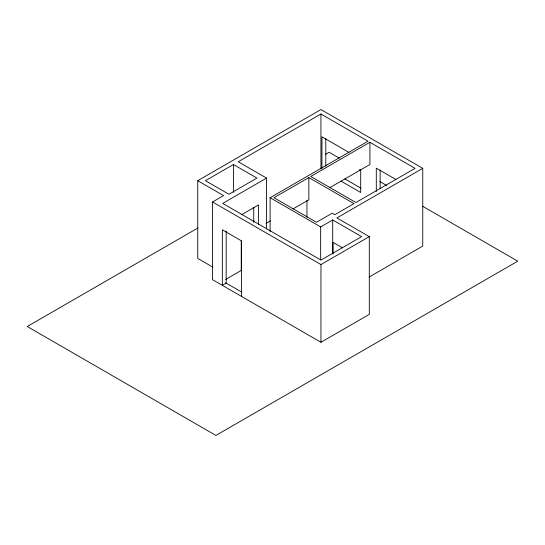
<?xml version="1.0" encoding="UTF-8"?>
<svg xmlns="http://www.w3.org/2000/svg" width="545" height="545" viewBox="0 0 545 545"><rect width="100%" height="100%" fill="white"/><g stroke="black" fill="none" stroke-linecap="round" stroke-linejoin="round"><path stroke-width="0.82" d="M212.816 267.125L197.746 258.425L197.746 180.688L320.93 109.565L422.756 168.351L422.756 246.088L369.176 277.024M233.423 164.529L205.438 180.688L228.941 194.258L256.933 178.099L233.423 164.529L233.423 192.412M270.116 231.53L270.116 197.726L368.032 141.196L320.93 114.007L238.233 161.749L266.553 178.099L266.553 228.798M422.756 168.351L336.885 217.925L369.299 236.639L369.299 314.383L320.957 342.287L212.557 279.708L212.557 201.963L223.579 195.601L197.746 180.688M266.553 178.099L222.728 203.394L320.957 260.108L361.607 236.639L332.702 219.955L320.658 226.911L270.116 197.726M198.053 227.905L27.25 326.516L215.902 435.435L517.75 261.171L422.688 206.283M325.413 154.378L329.098 152.253L339.412 158.207M241.96 214.505L258.548 204.927L258.548 224.281M308.865 177.575L273.958 197.726L316.488 222.278L332.246 213.184L334.828 214.669L353.971 203.619L308.865 177.575L308.865 199.783L292.992 208.946M369.919 142.286L310.752 176.444L355.892 202.508L415.058 168.351L369.919 142.286L369.919 164.501L329.745 187.691M266.042 223.436L270.436 220.902M225.576 279.49L241.721 270.17M212.557 201.963L320.957 264.55L369.299 236.639M349.004 152.423L321.945 136.802L321.945 168.453M396.045 179.578L376.295 168.18L376.295 191.499M359.312 169.693L360.783 170.544M379.947 181.608L386.575 185.436M344.808 178.876L360.899 188.168M340.959 181.097L360.708 192.501L360.708 169.175M342.56 247.859L333.036 242.355L333.036 254.018M225.664 282.828L241.851 292.175M380.137 170.122L380.137 188.447M332.702 219.955L332.702 253.752M325.794 138.743L325.794 166.232M320.957 264.55L320.957 342.287M320.93 114.007L320.93 168.93M320.658 226.911L320.658 259.863M306.944 200.356L306.944 217.183M253.738 207.202L253.738 222.346M241.564 296.453L241.564 240.924L222.333 229.82L222.333 285.348L226.175 283.127L226.175 230.964M241.237 241.006L241.237 270.449"/></g></svg>
